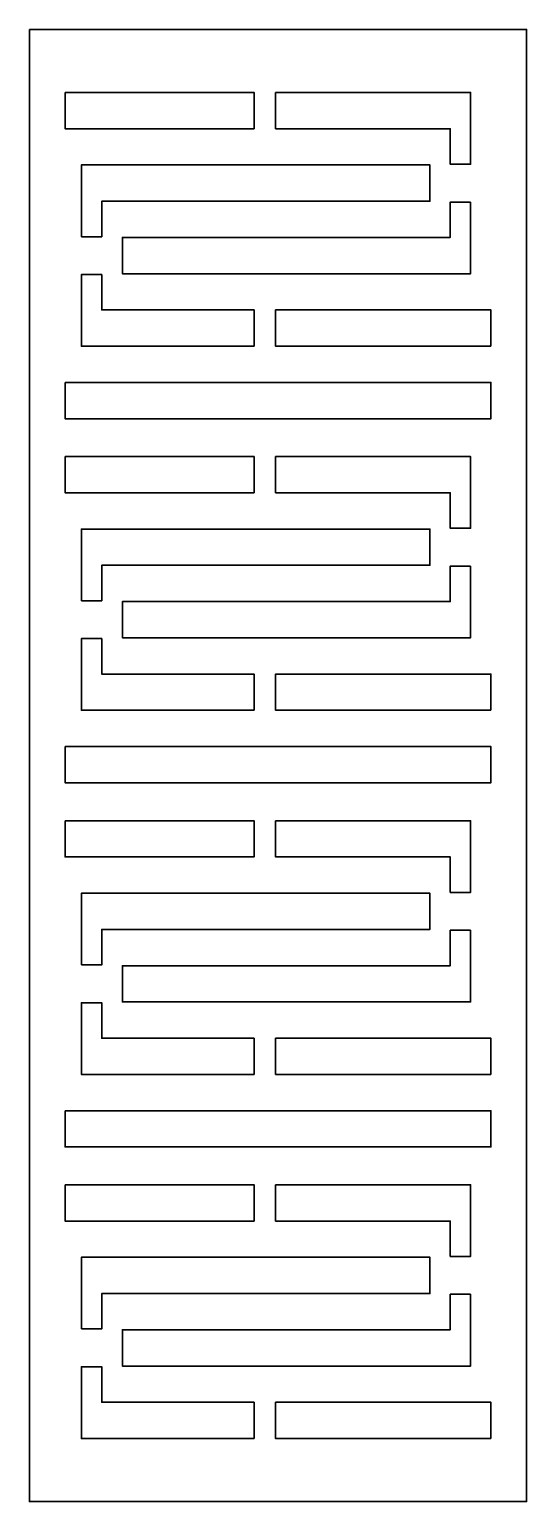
# Model space of a CAD drawing. Header units: centimetres. Extents: x 20.9 to 27, y -9 to 9.
import ezdxf

# ---------------------------------------------------------------- set-up
doc = ezdxf.new("R2010")
doc.units = ezdxf.units.CM
doc.header["$MEASUREMENT"] = 0
doc.layers.add('layer 1', color=7, linetype='Continuous')

msp = doc.modelspace()

# ---------------------------------------------------------------- linework, layer by layer
at = {"layer": 'layer 1', "color": 250, "lineweight": 30}
for points, knots in [([(20.92776, 9.00077), (20.92776, 9.00077), (26.99977, 9.00077), (26.99977, 9.00077), (26.99977, 9.00077), (26.99977, 9.00077), (26.99977, -9.00021), (26.99977, -9.00021), (26.99977, -9.00021), (26.99977, -9.00021), (20.92776, -9.00021), (20.92776, -9.00021), (20.92776, -9.00021), (20.92776, -9.00021), (20.92776, 9.00077), (20.92776, 9.00077)], [0, 0, 0, 0, 0.2, 0.2, 0.2, 0.2, 0.4, 0.4, 0.4, 0.4, 0.6, 0.6, 0.6, 0.6, 1, 1, 1, 1]), ([(21.36308, 8.22985), (21.36308, 8.22985), (23.67103, 8.22985), (23.67103, 8.22985), (23.67103, 8.22985), (23.67103, 8.22985), (23.67103, 7.78659), (23.67103, 7.78659), (23.67103, 7.78659), (23.67103, 7.78659), (21.36308, 7.78659), (21.36308, 7.78659), (21.36308, 7.78659), (21.36308, 7.78659), (21.36308, 8.22985), (21.36308, 8.22985)], [0, 0, 0, 0, 0.2, 0.2, 0.2, 0.2, 0.4, 0.4, 0.4, 0.4, 0.6, 0.6, 0.6, 0.6, 1, 1, 1, 1]), ([(23.93328, 8.22985), (23.93328, 8.22985), (26.06762, 8.22985), (26.06762, 8.22985), (26.06762, 8.22985), (26.06762, 8.22985), (26.31603, 8.22985), (26.31603, 8.22985), (26.31603, 8.22985), (26.31603, 8.22985), (26.31603, 7.78659), (26.31603, 7.78659), (26.31603, 7.78659), (26.31603, 7.78659), (26.31603, 7.35312), (26.31603, 7.35312), (26.31603, 7.35312), (26.31603, 7.35312), (26.06762, 7.35312), (26.06762, 7.35312), (26.06762, 7.35312), (26.06762, 7.35312), (26.06762, 7.78659), (26.06762, 7.78659), (26.06762, 7.78659), (26.06762, 7.78659), (23.93328, 7.78659), (23.93328, 7.78659), (23.93328, 7.78659), (23.93328, 7.78659), (23.93328, 8.22985), (23.93328, 8.22985)], [0, 0, 0, 0, 0.11111111, 0.11111111, 0.11111111, 0.11111111, 0.22222222, 0.22222222, 0.22222222, 0.22222222, 0.33333333, 0.33333333, 0.33333333, 0.33333333, 0.44444444, 0.44444444, 0.44444444, 0.44444444, 0.55555556, 0.55555556, 0.55555556, 0.55555556, 0.66666667, 0.66666667, 0.66666667, 0.66666667, 0.77777778, 0.77777778, 0.77777778, 0.77777778, 1, 1, 1, 1]), ([(21.56181, 6.46661), (21.56181, 6.46661), (21.56181, 6.90008), (21.56181, 6.90008), (21.56181, 6.90008), (21.56181, 6.90008), (21.56181, 7.34334), (21.56181, 7.34334), (21.56181, 7.34334), (21.56181, 7.34334), (21.81023, 7.34334), (21.81023, 7.34334), (21.81023, 7.34334), (21.81023, 7.34334), (25.8192, 7.34334), (25.8192, 7.34334), (25.8192, 7.34334), (25.8192, 7.34334), (25.8192, 6.90008), (25.8192, 6.90008), (25.8192, 6.90008), (25.8192, 6.90008), (21.81023, 6.90008), (21.81023, 6.90008), (21.81023, 6.90008), (21.81023, 6.90008), (21.81023, 6.46661), (21.81023, 6.46661), (21.81023, 6.46661), (21.81023, 6.46661), (21.56181, 6.46661), (21.56181, 6.46661)], [0, 0, 0, 0, 0.11111111, 0.11111111, 0.11111111, 0.11111111, 0.22222222, 0.22222222, 0.22222222, 0.22222222, 0.33333333, 0.33333333, 0.33333333, 0.33333333, 0.44444444, 0.44444444, 0.44444444, 0.44444444, 0.55555556, 0.55555556, 0.55555556, 0.55555556, 0.66666667, 0.66666667, 0.66666667, 0.66666667, 0.77777778, 0.77777778, 0.77777778, 0.77777778, 1, 1, 1, 1]), ([(26.31603, 6.8903), (26.31603, 6.8903), (26.31603, 6.45683), (26.31603, 6.45683), (26.31603, 6.45683), (26.31603, 6.45683), (26.31603, 6.01357), (26.31603, 6.01357), (26.31603, 6.01357), (26.31603, 6.01357), (26.06762, 6.01357), (26.06762, 6.01357), (26.06762, 6.01357), (26.06762, 6.01357), (22.06222, 6.01357), (22.06222, 6.01357), (22.06222, 6.01357), (22.06222, 6.01357), (22.06222, 6.45683), (22.06222, 6.45683), (22.06222, 6.45683), (22.06222, 6.45683), (26.06762, 6.45683), (26.06762, 6.45683), (26.06762, 6.45683), (26.06762, 6.45683), (26.06762, 6.8903), (26.06762, 6.8903), (26.06762, 6.8903), (26.06762, 6.8903), (26.31603, 6.8903), (26.31603, 6.8903)], [0, 0, 0, 0, 0.11111111, 0.11111111, 0.11111111, 0.11111111, 0.22222222, 0.22222222, 0.22222222, 0.22222222, 0.33333333, 0.33333333, 0.33333333, 0.33333333, 0.44444444, 0.44444444, 0.44444444, 0.44444444, 0.55555556, 0.55555556, 0.55555556, 0.55555556, 0.66666667, 0.66666667, 0.66666667, 0.66666667, 0.77777778, 0.77777778, 0.77777778, 0.77777778, 1, 1, 1, 1]), ([(23.67103, 5.12706), (23.67103, 5.12706), (21.81023, 5.12706), (21.81023, 5.12706), (21.81023, 5.12706), (21.81023, 5.12706), (21.56181, 5.12706), (21.56181, 5.12706), (21.56181, 5.12706), (21.56181, 5.12706), (21.56181, 5.57032), (21.56181, 5.57032), (21.56181, 5.57032), (21.56181, 5.57032), (21.56181, 6.00379), (21.56181, 6.00379), (21.56181, 6.00379), (21.56181, 6.00379), (21.81023, 6.00379), (21.81023, 6.00379), (21.81023, 6.00379), (21.81023, 6.00379), (21.81023, 5.57032), (21.81023, 5.57032), (21.81023, 5.57032), (21.81023, 5.57032), (23.67103, 5.57032), (23.67103, 5.57032), (23.67103, 5.57032), (23.67103, 5.57032), (23.67103, 5.12706), (23.67103, 5.12706)], [0, 0, 0, 0, 0.11111111, 0.11111111, 0.11111111, 0.11111111, 0.22222222, 0.22222222, 0.22222222, 0.22222222, 0.33333333, 0.33333333, 0.33333333, 0.33333333, 0.44444444, 0.44444444, 0.44444444, 0.44444444, 0.55555556, 0.55555556, 0.55555556, 0.55555556, 0.66666667, 0.66666667, 0.66666667, 0.66666667, 0.77777778, 0.77777778, 0.77777778, 0.77777778, 1, 1, 1, 1]), ([(26.56445, 5.12706), (26.56445, 5.12706), (23.93328, 5.12706), (23.93328, 5.12706), (23.93328, 5.12706), (23.93328, 5.12706), (23.93328, 5.57032), (23.93328, 5.57032), (23.93328, 5.57032), (23.93328, 5.57032), (26.56445, 5.57032), (26.56445, 5.57032), (26.56445, 5.57032), (26.56445, 5.57032), (26.56445, 5.12706), (26.56445, 5.12706)], [0, 0, 0, 0, 0.2, 0.2, 0.2, 0.2, 0.4, 0.4, 0.4, 0.4, 0.6, 0.6, 0.6, 0.6, 1, 1, 1, 1]), ([(21.36308, 4.68381), (21.36308, 4.68381), (26.56445, 4.68381), (26.56445, 4.68381), (26.56445, 4.68381), (26.56445, 4.68381), (26.56445, 4.24055), (26.56445, 4.24055), (26.56445, 4.24055), (26.56445, 4.24055), (21.36308, 4.24055), (21.36308, 4.24055), (21.36308, 4.24055), (21.36308, 4.24055), (21.36308, 4.68381), (21.36308, 4.68381)], [0, 0, 0, 0, 0.2, 0.2, 0.2, 0.2, 0.4, 0.4, 0.4, 0.4, 0.6, 0.6, 0.6, 0.6, 1, 1, 1, 1]), ([(21.36308, 3.77773), (21.36308, 3.77773), (23.67103, 3.77773), (23.67103, 3.77773), (23.67103, 3.77773), (23.67103, 3.77773), (23.67103, 3.33448), (23.67103, 3.33448), (23.67103, 3.33448), (23.67103, 3.33448), (21.36308, 3.33448), (21.36308, 3.33448), (21.36308, 3.33448), (21.36308, 3.33448), (21.36308, 3.77773), (21.36308, 3.77773)], [0, 0, 0, 0, 0.2, 0.2, 0.2, 0.2, 0.4, 0.4, 0.4, 0.4, 0.6, 0.6, 0.6, 0.6, 1, 1, 1, 1]), ([(23.93328, 3.77773), (23.93328, 3.77773), (26.06762, 3.77773), (26.06762, 3.77773), (26.06762, 3.77773), (26.06762, 3.77773), (26.31603, 3.77773), (26.31603, 3.77773), (26.31603, 3.77773), (26.31603, 3.77773), (26.31603, 3.33448), (26.31603, 3.33448), (26.31603, 3.33448), (26.31603, 3.33448), (26.31603, 2.901), (26.31603, 2.901), (26.31603, 2.901), (26.31603, 2.901), (26.06762, 2.901), (26.06762, 2.901), (26.06762, 2.901), (26.06762, 2.901), (26.06762, 3.33448), (26.06762, 3.33448), (26.06762, 3.33448), (26.06762, 3.33448), (23.93328, 3.33448), (23.93328, 3.33448), (23.93328, 3.33448), (23.93328, 3.33448), (23.93328, 3.77773), (23.93328, 3.77773)], [0, 0, 0, 0, 0.11111111, 0.11111111, 0.11111111, 0.11111111, 0.22222222, 0.22222222, 0.22222222, 0.22222222, 0.33333333, 0.33333333, 0.33333333, 0.33333333, 0.44444444, 0.44444444, 0.44444444, 0.44444444, 0.55555556, 0.55555556, 0.55555556, 0.55555556, 0.66666667, 0.66666667, 0.66666667, 0.66666667, 0.77777778, 0.77777778, 0.77777778, 0.77777778, 1, 1, 1, 1]), ([(21.56181, 2.01449), (21.56181, 2.01449), (21.56181, 2.44797), (21.56181, 2.44797), (21.56181, 2.44797), (21.56181, 2.44797), (21.56181, 2.89122), (21.56181, 2.89122), (21.56181, 2.89122), (21.56181, 2.89122), (21.81023, 2.89122), (21.81023, 2.89122), (21.81023, 2.89122), (21.81023, 2.89122), (25.8192, 2.89122), (25.8192, 2.89122), (25.8192, 2.89122), (25.8192, 2.89122), (25.8192, 2.44797), (25.8192, 2.44797), (25.8192, 2.44797), (25.8192, 2.44797), (21.81023, 2.44797), (21.81023, 2.44797), (21.81023, 2.44797), (21.81023, 2.44797), (21.81023, 2.01449), (21.81023, 2.01449), (21.81023, 2.01449), (21.81023, 2.01449), (21.56181, 2.01449), (21.56181, 2.01449)], [0, 0, 0, 0, 0.11111111, 0.11111111, 0.11111111, 0.11111111, 0.22222222, 0.22222222, 0.22222222, 0.22222222, 0.33333333, 0.33333333, 0.33333333, 0.33333333, 0.44444444, 0.44444444, 0.44444444, 0.44444444, 0.55555556, 0.55555556, 0.55555556, 0.55555556, 0.66666667, 0.66666667, 0.66666667, 0.66666667, 0.77777778, 0.77777778, 0.77777778, 0.77777778, 1, 1, 1, 1]), ([(26.31603, 2.43818), (26.31603, 2.43818), (26.31603, 2.00471), (26.31603, 2.00471), (26.31603, 2.00471), (26.31603, 2.00471), (26.31603, 1.56146), (26.31603, 1.56146), (26.31603, 1.56146), (26.31603, 1.56146), (26.06762, 1.56146), (26.06762, 1.56146), (26.06762, 1.56146), (26.06762, 1.56146), (22.06222, 1.56146), (22.06222, 1.56146), (22.06222, 1.56146), (22.06222, 1.56146), (22.06222, 2.00471), (22.06222, 2.00471), (22.06222, 2.00471), (22.06222, 2.00471), (26.06762, 2.00471), (26.06762, 2.00471), (26.06762, 2.00471), (26.06762, 2.00471), (26.06762, 2.43818), (26.06762, 2.43818), (26.06762, 2.43818), (26.06762, 2.43818), (26.31603, 2.43818), (26.31603, 2.43818)], [0, 0, 0, 0, 0.11111111, 0.11111111, 0.11111111, 0.11111111, 0.22222222, 0.22222222, 0.22222222, 0.22222222, 0.33333333, 0.33333333, 0.33333333, 0.33333333, 0.44444444, 0.44444444, 0.44444444, 0.44444444, 0.55555556, 0.55555556, 0.55555556, 0.55555556, 0.66666667, 0.66666667, 0.66666667, 0.66666667, 0.77777778, 0.77777778, 0.77777778, 0.77777778, 1, 1, 1, 1]), ([(23.67103, 0.67494), (23.67103, 0.67494), (21.81023, 0.67494), (21.81023, 0.67494), (21.81023, 0.67494), (21.81023, 0.67494), (21.56181, 0.67494), (21.56181, 0.67494), (21.56181, 0.67494), (21.56181, 0.67494), (21.56181, 1.1182), (21.56181, 1.1182), (21.56181, 1.1182), (21.56181, 1.1182), (21.56181, 1.55167), (21.56181, 1.55167), (21.56181, 1.55167), (21.56181, 1.55167), (21.81023, 1.55167), (21.81023, 1.55167), (21.81023, 1.55167), (21.81023, 1.55167), (21.81023, 1.1182), (21.81023, 1.1182), (21.81023, 1.1182), (21.81023, 1.1182), (23.67103, 1.1182), (23.67103, 1.1182), (23.67103, 1.1182), (23.67103, 1.1182), (23.67103, 0.67494), (23.67103, 0.67494)], [0, 0, 0, 0, 0.11111111, 0.11111111, 0.11111111, 0.11111111, 0.22222222, 0.22222222, 0.22222222, 0.22222222, 0.33333333, 0.33333333, 0.33333333, 0.33333333, 0.44444444, 0.44444444, 0.44444444, 0.44444444, 0.55555556, 0.55555556, 0.55555556, 0.55555556, 0.66666667, 0.66666667, 0.66666667, 0.66666667, 0.77777778, 0.77777778, 0.77777778, 0.77777778, 1, 1, 1, 1]), ([(26.56445, 0.67494), (26.56445, 0.67494), (23.93328, 0.67494), (23.93328, 0.67494), (23.93328, 0.67494), (23.93328, 0.67494), (23.93328, 1.1182), (23.93328, 1.1182), (23.93328, 1.1182), (23.93328, 1.1182), (26.56445, 1.1182), (26.56445, 1.1182), (26.56445, 1.1182), (26.56445, 1.1182), (26.56445, 0.67494), (26.56445, 0.67494)], [0, 0, 0, 0, 0.2, 0.2, 0.2, 0.2, 0.4, 0.4, 0.4, 0.4, 0.6, 0.6, 0.6, 0.6, 1, 1, 1, 1]), ([(21.36308, 0.23169), (21.36308, 0.23169), (26.56445, 0.23169), (26.56445, 0.23169), (26.56445, 0.23169), (26.56445, 0.23169), (26.56445, -0.21156), (26.56445, -0.21156), (26.56445, -0.21156), (26.56445, -0.21156), (21.36308, -0.21156), (21.36308, -0.21156), (21.36308, -0.21156), (21.36308, -0.21156), (21.36308, 0.23169), (21.36308, 0.23169)], [0, 0, 0, 0, 0.2, 0.2, 0.2, 0.2, 0.4, 0.4, 0.4, 0.4, 0.6, 0.6, 0.6, 0.6, 1, 1, 1, 1]), ([(21.36308, -0.67438), (21.36308, -0.67438), (23.67103, -0.67438), (23.67103, -0.67438), (23.67103, -0.67438), (23.67103, -0.67438), (23.67103, -1.11764), (23.67103, -1.11764), (23.67103, -1.11764), (23.67103, -1.11764), (21.36308, -1.11764), (21.36308, -1.11764), (21.36308, -1.11764), (21.36308, -1.11764), (21.36308, -0.67438), (21.36308, -0.67438)], [0, 0, 0, 0, 0.2, 0.2, 0.2, 0.2, 0.4, 0.4, 0.4, 0.4, 0.6, 0.6, 0.6, 0.6, 1, 1, 1, 1]), ([(23.93328, -0.67438), (23.93328, -0.67438), (26.06762, -0.67438), (26.06762, -0.67438), (26.06762, -0.67438), (26.06762, -0.67438), (26.31603, -0.67438), (26.31603, -0.67438), (26.31603, -0.67438), (26.31603, -0.67438), (26.31603, -1.11764), (26.31603, -1.11764), (26.31603, -1.11764), (26.31603, -1.11764), (26.31603, -1.55111), (26.31603, -1.55111), (26.31603, -1.55111), (26.31603, -1.55111), (26.06762, -1.55111), (26.06762, -1.55111), (26.06762, -1.55111), (26.06762, -1.55111), (26.06762, -1.11764), (26.06762, -1.11764), (26.06762, -1.11764), (26.06762, -1.11764), (23.93328, -1.11764), (23.93328, -1.11764), (23.93328, -1.11764), (23.93328, -1.11764), (23.93328, -0.67438), (23.93328, -0.67438)], [0, 0, 0, 0, 0.11111111, 0.11111111, 0.11111111, 0.11111111, 0.22222222, 0.22222222, 0.22222222, 0.22222222, 0.33333333, 0.33333333, 0.33333333, 0.33333333, 0.44444444, 0.44444444, 0.44444444, 0.44444444, 0.55555556, 0.55555556, 0.55555556, 0.55555556, 0.66666667, 0.66666667, 0.66666667, 0.66666667, 0.77777778, 0.77777778, 0.77777778, 0.77777778, 1, 1, 1, 1]), ([(21.56181, -2.43762), (21.56181, -2.43762), (21.56181, -2.00415), (21.56181, -2.00415), (21.56181, -2.00415), (21.56181, -2.00415), (21.56181, -1.56089), (21.56181, -1.56089), (21.56181, -1.56089), (21.56181, -1.56089), (21.81023, -1.56089), (21.81023, -1.56089), (21.81023, -1.56089), (21.81023, -1.56089), (25.8192, -1.56089), (25.8192, -1.56089), (25.8192, -1.56089), (25.8192, -1.56089), (25.8192, -2.00415), (25.8192, -2.00415), (25.8192, -2.00415), (25.8192, -2.00415), (21.81023, -2.00415), (21.81023, -2.00415), (21.81023, -2.00415), (21.81023, -2.00415), (21.81023, -2.43762), (21.81023, -2.43762), (21.81023, -2.43762), (21.81023, -2.43762), (21.56181, -2.43762), (21.56181, -2.43762)], [0, 0, 0, 0, 0.11111111, 0.11111111, 0.11111111, 0.11111111, 0.22222222, 0.22222222, 0.22222222, 0.22222222, 0.33333333, 0.33333333, 0.33333333, 0.33333333, 0.44444444, 0.44444444, 0.44444444, 0.44444444, 0.55555556, 0.55555556, 0.55555556, 0.55555556, 0.66666667, 0.66666667, 0.66666667, 0.66666667, 0.77777778, 0.77777778, 0.77777778, 0.77777778, 1, 1, 1, 1]), ([(26.31603, -2.01393), (26.31603, -2.01393), (26.31603, -2.4474), (26.31603, -2.4474), (26.31603, -2.4474), (26.31603, -2.4474), (26.31603, -2.89066), (26.31603, -2.89066), (26.31603, -2.89066), (26.31603, -2.89066), (26.06762, -2.89066), (26.06762, -2.89066), (26.06762, -2.89066), (26.06762, -2.89066), (22.06222, -2.89066), (22.06222, -2.89066), (22.06222, -2.89066), (22.06222, -2.89066), (22.06222, -2.4474), (22.06222, -2.4474), (22.06222, -2.4474), (22.06222, -2.4474), (26.06762, -2.4474), (26.06762, -2.4474), (26.06762, -2.4474), (26.06762, -2.4474), (26.06762, -2.01393), (26.06762, -2.01393), (26.06762, -2.01393), (26.06762, -2.01393), (26.31603, -2.01393), (26.31603, -2.01393)], [0, 0, 0, 0, 0.11111111, 0.11111111, 0.11111111, 0.11111111, 0.22222222, 0.22222222, 0.22222222, 0.22222222, 0.33333333, 0.33333333, 0.33333333, 0.33333333, 0.44444444, 0.44444444, 0.44444444, 0.44444444, 0.55555556, 0.55555556, 0.55555556, 0.55555556, 0.66666667, 0.66666667, 0.66666667, 0.66666667, 0.77777778, 0.77777778, 0.77777778, 0.77777778, 1, 1, 1, 1]), ([(23.67103, -3.77717), (23.67103, -3.77717), (21.81023, -3.77717), (21.81023, -3.77717), (21.81023, -3.77717), (21.81023, -3.77717), (21.56181, -3.77717), (21.56181, -3.77717), (21.56181, -3.77717), (21.56181, -3.77717), (21.56181, -3.33391), (21.56181, -3.33391), (21.56181, -3.33391), (21.56181, -3.33391), (21.56181, -2.90044), (21.56181, -2.90044), (21.56181, -2.90044), (21.56181, -2.90044), (21.81023, -2.90044), (21.81023, -2.90044), (21.81023, -2.90044), (21.81023, -2.90044), (21.81023, -3.33391), (21.81023, -3.33391), (21.81023, -3.33391), (21.81023, -3.33391), (23.67103, -3.33391), (23.67103, -3.33391), (23.67103, -3.33391), (23.67103, -3.33391), (23.67103, -3.77717), (23.67103, -3.77717)], [0, 0, 0, 0, 0.11111111, 0.11111111, 0.11111111, 0.11111111, 0.22222222, 0.22222222, 0.22222222, 0.22222222, 0.33333333, 0.33333333, 0.33333333, 0.33333333, 0.44444444, 0.44444444, 0.44444444, 0.44444444, 0.55555556, 0.55555556, 0.55555556, 0.55555556, 0.66666667, 0.66666667, 0.66666667, 0.66666667, 0.77777778, 0.77777778, 0.77777778, 0.77777778, 1, 1, 1, 1]), ([(26.56445, -3.77717), (26.56445, -3.77717), (23.93328, -3.77717), (23.93328, -3.77717), (23.93328, -3.77717), (23.93328, -3.77717), (23.93328, -3.33391), (23.93328, -3.33391), (23.93328, -3.33391), (23.93328, -3.33391), (26.56445, -3.33391), (26.56445, -3.33391), (26.56445, -3.33391), (26.56445, -3.33391), (26.56445, -3.77717), (26.56445, -3.77717)], [0, 0, 0, 0, 0.2, 0.2, 0.2, 0.2, 0.4, 0.4, 0.4, 0.4, 0.6, 0.6, 0.6, 0.6, 1, 1, 1, 1]), ([(21.36308, -4.22042), (21.36308, -4.22042), (26.56445, -4.22042), (26.56445, -4.22042), (26.56445, -4.22042), (26.56445, -4.22042), (26.56445, -4.66368), (26.56445, -4.66368), (26.56445, -4.66368), (26.56445, -4.66368), (21.36308, -4.66368), (21.36308, -4.66368), (21.36308, -4.66368), (21.36308, -4.66368), (21.36308, -4.22042), (21.36308, -4.22042)], [0, 0, 0, 0, 0.2, 0.2, 0.2, 0.2, 0.4, 0.4, 0.4, 0.4, 0.6, 0.6, 0.6, 0.6, 1, 1, 1, 1]), ([(21.36308, -5.1265), (21.36308, -5.1265), (23.67103, -5.1265), (23.67103, -5.1265), (23.67103, -5.1265), (23.67103, -5.1265), (23.67103, -5.56975), (23.67103, -5.56975), (23.67103, -5.56975), (23.67103, -5.56975), (21.36308, -5.56975), (21.36308, -5.56975), (21.36308, -5.56975), (21.36308, -5.56975), (21.36308, -5.1265), (21.36308, -5.1265)], [0, 0, 0, 0, 0.2, 0.2, 0.2, 0.2, 0.4, 0.4, 0.4, 0.4, 0.6, 0.6, 0.6, 0.6, 1, 1, 1, 1]), ([(23.93328, -5.1265), (23.93328, -5.1265), (26.06762, -5.1265), (26.06762, -5.1265), (26.06762, -5.1265), (26.06762, -5.1265), (26.31603, -5.1265), (26.31603, -5.1265), (26.31603, -5.1265), (26.31603, -5.1265), (26.31603, -5.56975), (26.31603, -5.56975), (26.31603, -5.56975), (26.31603, -5.56975), (26.31603, -6.00323), (26.31603, -6.00323), (26.31603, -6.00323), (26.31603, -6.00323), (26.06762, -6.00323), (26.06762, -6.00323), (26.06762, -6.00323), (26.06762, -6.00323), (26.06762, -5.56975), (26.06762, -5.56975), (26.06762, -5.56975), (26.06762, -5.56975), (23.93328, -5.56975), (23.93328, -5.56975), (23.93328, -5.56975), (23.93328, -5.56975), (23.93328, -5.1265), (23.93328, -5.1265)], [0, 0, 0, 0, 0.11111111, 0.11111111, 0.11111111, 0.11111111, 0.22222222, 0.22222222, 0.22222222, 0.22222222, 0.33333333, 0.33333333, 0.33333333, 0.33333333, 0.44444444, 0.44444444, 0.44444444, 0.44444444, 0.55555556, 0.55555556, 0.55555556, 0.55555556, 0.66666667, 0.66666667, 0.66666667, 0.66666667, 0.77777778, 0.77777778, 0.77777778, 0.77777778, 1, 1, 1, 1]), ([(21.56181, -6.88974), (21.56181, -6.88974), (21.56181, -6.45626), (21.56181, -6.45626), (21.56181, -6.45626), (21.56181, -6.45626), (21.56181, -6.01301), (21.56181, -6.01301), (21.56181, -6.01301), (21.56181, -6.01301), (21.81023, -6.01301), (21.81023, -6.01301), (21.81023, -6.01301), (21.81023, -6.01301), (25.8192, -6.01301), (25.8192, -6.01301), (25.8192, -6.01301), (25.8192, -6.01301), (25.8192, -6.45626), (25.8192, -6.45626), (25.8192, -6.45626), (25.8192, -6.45626), (21.81023, -6.45626), (21.81023, -6.45626), (21.81023, -6.45626), (21.81023, -6.45626), (21.81023, -6.88974), (21.81023, -6.88974), (21.81023, -6.88974), (21.81023, -6.88974), (21.56181, -6.88974), (21.56181, -6.88974)], [0, 0, 0, 0, 0.11111111, 0.11111111, 0.11111111, 0.11111111, 0.22222222, 0.22222222, 0.22222222, 0.22222222, 0.33333333, 0.33333333, 0.33333333, 0.33333333, 0.44444444, 0.44444444, 0.44444444, 0.44444444, 0.55555556, 0.55555556, 0.55555556, 0.55555556, 0.66666667, 0.66666667, 0.66666667, 0.66666667, 0.77777778, 0.77777778, 0.77777778, 0.77777778, 1, 1, 1, 1]), ([(26.31603, -6.46605), (26.31603, -6.46605), (26.31603, -6.89952), (26.31603, -6.89952), (26.31603, -6.89952), (26.31603, -6.89952), (26.31603, -7.34278), (26.31603, -7.34278), (26.31603, -7.34278), (26.31603, -7.34278), (26.06762, -7.34278), (26.06762, -7.34278), (26.06762, -7.34278), (26.06762, -7.34278), (22.06222, -7.34278), (22.06222, -7.34278), (22.06222, -7.34278), (22.06222, -7.34278), (22.06222, -6.89952), (22.06222, -6.89952), (22.06222, -6.89952), (22.06222, -6.89952), (26.06762, -6.89952), (26.06762, -6.89952), (26.06762, -6.89952), (26.06762, -6.89952), (26.06762, -6.46605), (26.06762, -6.46605), (26.06762, -6.46605), (26.06762, -6.46605), (26.31603, -6.46605), (26.31603, -6.46605)], [0, 0, 0, 0, 0.11111111, 0.11111111, 0.11111111, 0.11111111, 0.22222222, 0.22222222, 0.22222222, 0.22222222, 0.33333333, 0.33333333, 0.33333333, 0.33333333, 0.44444444, 0.44444444, 0.44444444, 0.44444444, 0.55555556, 0.55555556, 0.55555556, 0.55555556, 0.66666667, 0.66666667, 0.66666667, 0.66666667, 0.77777778, 0.77777778, 0.77777778, 0.77777778, 1, 1, 1, 1]), ([(23.67103, -8.22929), (23.67103, -8.22929), (21.81023, -8.22929), (21.81023, -8.22929), (21.81023, -8.22929), (21.81023, -8.22929), (21.56181, -8.22929), (21.56181, -8.22929), (21.56181, -8.22929), (21.56181, -8.22929), (21.56181, -7.78603), (21.56181, -7.78603), (21.56181, -7.78603), (21.56181, -7.78603), (21.56181, -7.35256), (21.56181, -7.35256), (21.56181, -7.35256), (21.56181, -7.35256), (21.81023, -7.35256), (21.81023, -7.35256), (21.81023, -7.35256), (21.81023, -7.35256), (21.81023, -7.78603), (21.81023, -7.78603), (21.81023, -7.78603), (21.81023, -7.78603), (23.67103, -7.78603), (23.67103, -7.78603), (23.67103, -7.78603), (23.67103, -7.78603), (23.67103, -8.22929), (23.67103, -8.22929)], [0, 0, 0, 0, 0.11111111, 0.11111111, 0.11111111, 0.11111111, 0.22222222, 0.22222222, 0.22222222, 0.22222222, 0.33333333, 0.33333333, 0.33333333, 0.33333333, 0.44444444, 0.44444444, 0.44444444, 0.44444444, 0.55555556, 0.55555556, 0.55555556, 0.55555556, 0.66666667, 0.66666667, 0.66666667, 0.66666667, 0.77777778, 0.77777778, 0.77777778, 0.77777778, 1, 1, 1, 1]), ([(26.56445, -8.22929), (26.56445, -8.22929), (23.93328, -8.22929), (23.93328, -8.22929), (23.93328, -8.22929), (23.93328, -8.22929), (23.93328, -7.78603), (23.93328, -7.78603), (23.93328, -7.78603), (23.93328, -7.78603), (26.56445, -7.78603), (26.56445, -7.78603), (26.56445, -7.78603), (26.56445, -7.78603), (26.56445, -8.22929), (26.56445, -8.22929)], [0, 0, 0, 0, 0.2, 0.2, 0.2, 0.2, 0.4, 0.4, 0.4, 0.4, 0.6, 0.6, 0.6, 0.6, 1, 1, 1, 1])]:
    msp.add_open_spline(points, degree=3, knots=knots, dxfattribs=at)

doc.saveas('drawing.dxf')
